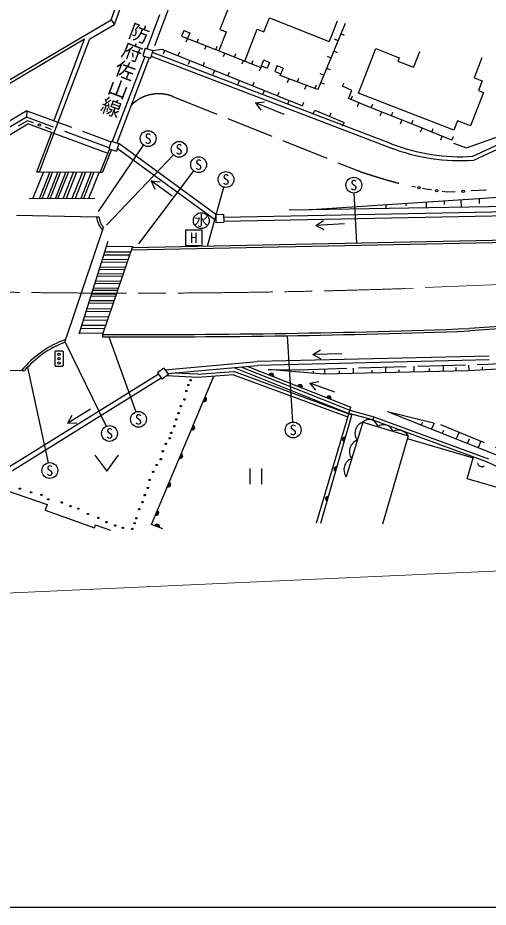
# Model space of a CAD drawing. Units: millimetres, scale not verified. Extents: x 40000 to 680000, y 20000 to 380000.
# Drawn here: x 204679 to 264162, y 205000 to 317410 of the extents above; entities that cross this region are included whole.
import ezdxf
from ezdxf.enums import TextEntityAlignment as Align

# ---------------------------------------------------------------- set-up
doc = ezdxf.new("R2010")
doc.units = ezdxf.units.MM
doc.header["$LTSCALE"] = 1000
doc.linetypes.add('CHAIN', pattern=[18.5, 12, -1.5, 3.5, -1.5])
doc.linetypes.add('DASHED', pattern=[7.5, 6, -1.5])
for name, color, linetype, lineweight in [('M-BGD', 7, 'Continuous', 25), ('M-BGD-EXST', 7, 'Continuous', 25), ('M-BMK', 2, 'CHAIN', 13), ('M-STR-HTXT', 7, 'Continuous', 13), ('M-STR-STRC', 7, 'Continuous', 25), ('M-TTL-BAND', 7, 'Continuous', 25)]:
    doc.layers.add(name, color=color, linetype=linetype, lineweight=lineweight)
doc.layers.add('M-BMK-HTXT', color=7, linetype='Continuous')
doc.styles.add('@ＭＳ ゴシック', font='')
doc.styles.add('ＭＳ ゴシック', font='')
doc.styles.get('@ＭＳ ゴシック').set_extended_font_data('@MS Gothic')
doc.styles.get('ＭＳ ゴシック').set_extended_font_data('MS Gothic')

msp = doc.modelspace()

# ---------------------------------------------------------------- linework, layer by layer
at = {"layer": 'M-BGD', "linetype": 'DASHED'}
for p, q in [((216484, 317159), (219891, 326518)), ((216891, 316566), (220449, 326338)), ((225235, 324790), (220989, 313498)), ((224091, 319474), (221752, 313255)), ((224273, 307465), (247540, 298134)), ((216238, 300970), (205768, 304834)), ((205833, 305665), (216481, 301734)), ((261404, 300984), (265655, 302498)), ((259783, 301581), (261404, 300984)), ((264118, 273643), (274732, 274312)), ((240281, 272932), (264118, 273643)), ((236332, 272968), (240281, 272932)), ((246666, 267802), (249689, 266974)), ((251424, 267665), (258112, 265993)), ((249552, 266598), (246551, 267417)), ((258112, 265993), (269248, 261439))]:
    msp.add_line(p, q, dxfattribs=at)
at = {"layer": 'M-BGD'}
for p, q in [((231989, 320420), (230223, 315949)), ((199024, 306894), (216484, 317159)), ((216484, 317159), (216891, 316566)), ((235801, 315636), (236496, 317395)), ((236496, 317395), (244048, 314411)), ((213770, 314731), (216891, 316566)), ((230223, 315949), (231064, 315616)), ((233367, 311934), (234961, 315968)), ((234961, 315968), (235801, 315636)), ((245061, 316976), (244048, 314411)), ((246086, 316676), (244281, 312322)), ((198796, 306247), (213129, 314764)), ((209271, 304460), (213129, 314764)), ((225695, 315821), (225386, 315083)), ((225386, 315083), (226124, 314775)), ((225695, 315821), (226433, 315513)), ((226124, 314775), (225942, 314309)), ((226433, 315513), (226124, 314775)), ((226124, 314775), (230838, 312926)), ((230113, 313210), (231064, 315616)), ((246005, 315176), (245544, 315367)), ((209251, 302803), (213770, 314731)), ((227367, 314287), (227536, 314739)), ((228481, 313850), (228298, 313385)), ((229723, 313363), (229893, 313815)), ((245184, 314499), (244722, 314690)), ((220736, 312529), (216631, 301768)), ((220800, 313558), (220496, 312605)), ((220496, 312605), (221449, 312302)), ((220800, 313558), (221752, 313255)), ((221752, 313255), (221449, 312302)), ((221538, 312580), (252159, 300866)), ((221690, 313058), (251898, 301501)), ((221752, 313255), (222897, 313460)), ((222897, 313460), (228106, 311356)), ((223101, 312838), (223288, 313302)), ((224962, 312626), (225150, 313089)), ((230838, 312926), (230655, 312461)), ((230838, 312926), (235395, 311139)), ((232080, 312439), (232250, 312891)), ((244281, 312322), (243819, 312514)), ((245103, 312999), (244641, 313190)), ((247754, 307893), (249939, 313519)), ((249939, 313519), (252921, 312360)), ((255485, 313122), (254719, 311149)), ((221309, 312347), (217203, 301585)), ((226244, 311569), (226431, 312032)), ((228106, 311356), (228293, 311820)), ((233194, 312002), (233012, 311537)), ((234281, 311576), (234451, 312028)), ((235395, 311139), (235789, 312080)), ((235789, 312080), (236527, 311772)), ((236527, 311772), (236219, 311034)), ((244281, 312322), (242627, 308332)), ((252921, 312360), (252748, 311914)), ((252748, 311914), (254719, 311149)), ((263370, 312359), (262384, 309824)), ((228106, 311356), (234393, 308817)), ((229388, 310299), (229575, 310763)), ((231249, 310087), (231437, 310550)), ((235395, 311139), (235213, 310673)), ((235480, 311342), (236219, 311034)), ((237491, 311369), (237183, 310631)), ((237183, 310631), (237921, 310323)), ((237491, 311369), (238230, 311061)), ((237848, 310127), (237921, 310323)), ((238230, 311061), (237921, 310323)), ((243379, 310146), (242917, 310337)), ((244201, 310822), (243739, 311014)), ((232531, 309030), (232718, 309493)), ((234393, 308817), (234580, 309281)), ((242259, 308470), (237848, 310127)), ((238789, 309228), (238968, 309706)), ((240054, 309299), (240229, 309767)), ((243449, 309009), (242987, 309200)), ((245743, 308754), (245954, 309207)), ((262384, 309824), (263394, 309432)), ((263394, 309432), (262922, 308217)), ((234393, 308817), (240680, 306278)), ((235675, 307760), (235862, 308224)), ((237536, 307547), (237724, 308011)), ((240994, 308399), (241174, 308878)), ((242259, 308470), (242435, 308938)), ((242627, 308332), (242259, 308470)), ((246931, 308200), (245743, 308754)), ((246508, 307197), (246931, 308200)), ((262922, 308217), (263550, 307973)), ((238818, 306490), (239005, 306954)), ((249381, 306042), (246508, 307197)), ((246831, 307067), (247018, 307531)), ((259814, 303207), (247754, 307893)), ((263550, 307973), (261903, 303734)), ((240680, 306278), (240867, 306741)), ((247631, 306206), (247818, 306670)), ((249381, 306042), (249567, 306506)), ((254480, 303992), (249381, 306042)), ((205833, 305665), (187230, 294701)), ((205768, 304834), (187459, 293907)), ((205833, 305665), (205768, 304834)), ((242047, 305288), (242244, 305748)), ((242244, 305748), (245954, 304158)), ((244099, 304953), (244296, 305412)), ((250503, 305052), (250690, 305516)), ((251930, 305017), (252117, 305481)), ((187690, 293114), (205960, 304017)), ((205901, 304393), (204737, 303707)), ((206660, 304121), (205901, 304393)), ((215996, 300314), (205960, 304017)), ((208937, 303302), (208178, 303575)), ((245757, 303698), (245954, 304158)), ((253053, 304027), (253239, 304491)), ((254480, 303992), (254666, 304456)), ((259578, 301942), (254480, 303992)), ((260266, 304370), (259814, 303207)), ((261903, 303734), (260266, 304370)), ((207090, 297944), (208971, 302909)), ((207410, 297943), (209251, 302803)), ((255602, 303002), (255789, 303466)), ((257029, 302967), (257216, 303431)), ((258152, 301977), (258338, 302441)), ((259578, 301942), (259765, 302406)), ((216505, 301808), (216201, 300855)), ((216505, 301808), (217458, 301504)), ((217458, 301504), (217154, 300551)), ((229700, 292551), (217458, 301504)), ((262228, 299911), (265947, 301655)), ((216259, 300837), (215086, 297901)), ((216545, 300745), (215408, 297900)), ((216201, 300855), (217154, 300551)), ((229731, 291785), (217266, 300901)), ((262361, 299419), (265969, 301113)), ((207090, 297944), (207410, 297943)), ((215086, 297901), (215408, 297900)), ((241192, 293128), (322983, 298566)), ((256291, 295767), (255844, 295850)), ((256970, 295668), (256291, 295767)), ((321948, 294520), (238988, 293090)), ((259007, 295370), (258328, 295469)), ((260001, 295419), (259007, 295370)), ((262981, 295569), (261987, 295519)), ((263956, 295635), (262981, 295569)), ((263073, 293931), (263042, 294581)), ((321991, 293962), (230716, 292177)), ((322007, 293462), (230737, 291677)), ((251205, 293794), (251221, 293301)), ((253806, 293638), (253809, 293967)), ((256301, 294132), (256331, 293389)), ((258635, 293794), (258614, 294286)), ((260698, 294425), (260734, 293465)), ((214645, 292273), (214946, 292267)), ((229700, 292551), (230699, 292592)), ((229700, 292551), (229741, 291552)), ((230699, 292592), (230740, 291593)), ((229741, 291552), (230740, 291593)), ((215510, 290935), (215402, 290615)), ((219027, 288073), (282980, 289361)), ((219130, 288375), (282974, 289661)), ((321114, 282139), (261809, 278131)), ((321131, 281840), (261824, 277831)), ((210718, 276757), (210594, 276390)), ((215394, 277396), (215393, 277096)), ((264264, 274661), (234964, 273970)), ((223293, 272915), (234964, 273970)), ((223651, 272446), (234993, 273470)), ((231988, 273199), (246551, 267417)), ((232871, 273279), (246666, 267802)), ((233747, 273358), (246780, 268187)), ((264287, 274162), (234993, 273470)), ((251153, 273256), (251163, 272545)), ((254739, 273364), (254750, 272629)), ((258462, 273475), (258474, 272716)), ((260063, 273210), (260070, 272753)), ((274727, 273571), (261628, 272790)), ((261681, 273490), (261691, 272793)), ((263407, 273233), (263412, 272896)), ((203641, 260688), (222442, 272382)), ((205151, 272830), (205532, 272817)), ((221593, 253379), (229485, 272112)), ((223131, 273127), (222336, 272520)), ((222336, 272520), (222943, 271725)), ((223738, 272332), (222943, 271725)), ((223131, 273127), (223738, 272332)), ((227422, 271954), (223510, 272158)), ((227417, 272355), (224391, 272513)), ((227417, 272355), (232016, 272707)), ((231960, 272302), (227422, 271954)), ((231960, 272302), (246415, 266959)), ((246931, 267194), (232016, 272707)), ((243341, 272363), (236332, 272968)), ((242014, 272763), (242015, 272477)), ((261628, 272790), (243341, 272363)), ((243472, 273027), (243475, 272366)), ((245311, 272810), (245313, 272409)), ((247099, 273135), (247102, 272451)), ((249461, 272854), (249466, 272506)), ((252853, 272925), (252858, 272585)), ((256695, 273067), (256701, 272675)), ((204006, 260209), (222808, 271902)), ((242430, 253566), (246780, 268187)), ((251424, 267665), (268892, 260692)), ((242999, 253542), (246931, 267194)), ((249689, 266974), (249552, 266598)), ((249552, 266598), (264048, 261309)), ((249689, 266974), (264205, 261677)), ((248288, 266303), (246201, 259401)), ((248288, 266303), (254028, 264595)), ((255843, 266309), (255695, 265960)), ((257311, 266193), (256993, 265442)), ((254028, 264595), (250778, 253424)), ((253926, 264246), (262271, 261801)), ((258500, 265265), (258346, 264902)), ((260471, 265028), (260118, 264194)), ((261749, 264150), (261529, 263631)), ((263239, 263896), (262895, 263085)), ((261492, 259144), (262271, 261801)), ((264048, 261309), (270296, 258241)), ((269040, 256932), (261492, 259144)), ((203130, 257724), (208380, 255881)), ((208380, 255881), (208129, 255166)), ((208129, 255166), (214386, 252968)), ((214386, 252968), (214498, 253289)), ((216451, 252603), (214498, 253289)), ((223016, 252810), (221593, 253379))]:
    msp.add_line(p, q, dxfattribs=at)
for centre in [(207419, 303848), (255397, 295933), (257649, 295569), (260994, 295469)]:
    msp.add_circle(centre, 150, dxfattribs=at)
at = {"layer": 'M-BGD', "linetype": 'DASHED'}
for centre in [(226247, 270991), (226531, 271596), (225997, 270244), (225748, 269176), (225286, 268323), (224717, 266650), (225001, 267433), (224468, 265797), (223898, 264267), (224076, 264943), (223400, 263555), (223009, 262630), (222226, 260887), (222760, 261634), (221799, 260033), (221337, 259001), (204935, 257898), (206359, 257436), (221123, 258005), (207675, 257116), (208529, 256546), (220732, 257080), (210237, 256155), (211339, 255692), (212336, 255372), (220020, 255301), (220447, 256191), (213545, 254696), (214862, 254198), (219665, 254163), (215893, 253665), (216996, 253238), (217957, 252953), (219451, 253522), (219167, 252811)]:
    msp.add_circle(centre, 80, dxfattribs=at)
for centre, radius, start, end in [((222490, 302899), 4902, 68.66882, 134.89465), ((267790, 354898), 60268, 250.36626, 255.67431)]:
    msp.add_arc(centre, radius, start, end, dxfattribs=at)
at = {"layer": 'M-BGD'}
for centre, radius, start, end in [((260576, 323529), 23676, 248.49917, 274.00182), ((260576, 323529), 24176, 248.50505, 274.23593), ((217165, 292422), 2524, 183.38633, 225.69899), ((217165, 292422), 2224, 183.9811, 221.93032), ((220736, 1406756), 1129672, 269.72901, 272.08441), ((220736, 1406756), 1129372, 269.72901, 272.08417), ((215122, 264602), 12928, 109.92003, 140.47196), ((215122, 264602), 12628, 111.01488, 139.41637), ((236741, 272170), 300, 338.35905, 158.35905), ((236741, 272170), 150, 338.35905, 158.35905), ((240366, 270731), 300, 338.35905, 158.35905), ((240366, 270731), 150, 338.35905, 158.35905), ((228261, 269206), 300, 247.15334, 67.15334), ((228261, 269206), 150, 247.15334, 67.15334), ((243992, 269293), 300, 338.35905, 158.35905), ((243992, 269293), 150, 338.35905, 158.35905), ((249094, 265510), 1130, 11.40703, 135.45532), ((226747, 265612), 300, 247.15334, 67.15334), ((226747, 265612), 150, 247.15334, 67.15334), ((248805, 264891), 1504, 110.11291, 216.23588), ((250951, 264754), 1234, 19.44649, 127.41585), ((252747, 263789), 1514, 32.17385, 114.68849), ((246044, 264116), 300, 73.93172, 253.93172), ((246044, 264116), 150, 73.93172, 253.93172), ((248109, 262590), 1504, 110.11291, 216.23588), ((225233, 262018), 300, 247.15334, 67.15334), ((225233, 262018), 150, 247.15334, 67.15334), ((247414, 260290), 1504, 110.11291, 216.23588), ((263341, 261223), 544, 188.22645, 302.7935), ((244965, 260368), 300, 73.93172, 253.93172), ((244965, 260368), 150, 73.93172, 253.93172), ((223718, 258424), 300, 247.15334, 67.15334), ((223718, 258424), 150, 247.15334, 67.15334), ((243885, 256621), 300, 73.93172, 253.93172), ((243885, 256621), 150, 73.93172, 253.93172), ((222204, 254830), 300, 247.15334, 67.15334), ((222204, 254830), 150, 247.15334, 67.15334), ((222304, 253095), 300, 338.19859, 158.19859), ((222304, 253095), 150, 338.19859, 158.19859)]:
    msp.add_arc(centre, radius, start, end, dxfattribs=at)
at = {"layer": 'M-BGD-EXST'}
for p, q in [((234721, 306650), (235865, 306807)), ((238352, 305168), (234721, 306650)), ((234721, 306650), (235429, 305737)), ((214866, 292922), (220592, 301316)), ((215887, 291210), (224383, 300071)), ((220003, 288839), (226943, 298051)), ((224200, 294869), (221533, 296795)), ((221533, 296795), (222681, 296678)), ((221533, 296795), (222005, 295742)), ((228664, 288567), (230734, 296009)), ((254950, 296016), (254503, 296098)), ((247549, 288947), (247218, 295266)), ((242353, 291164), (243316, 291802)), ((245983, 291387), (242353, 291164)), ((242353, 291164), (243386, 290649)), ((225941, 290602), (227941, 290602)), ((225941, 288602), (225941, 290602)), ((227941, 290602), (227941, 288602)), ((227941, 288602), (225941, 288602)), ((216206, 277093), (219601, 267597)), ((238735, 277227), (239434, 266320)), ((210663, 276416), (215844, 265777)), ((241991, 274843), (242975, 275447)), ((209400, 275239), (209500, 275339)), ((209400, 273439), (209400, 275239)), ((209500, 275339), (210300, 275339)), ((210300, 275339), (210400, 275239)), ((210400, 275239), (210400, 273439)), ((245647, 274942), (241991, 274843)), ((241991, 274843), (243007, 274293)), ((205895, 273223), (208513, 261162)), ((209500, 273339), (209400, 273439)), ((210300, 273339), (209500, 273339)), ((210400, 273439), (210300, 273339)), ((241596, 271237), (242732, 271442)), ((244757, 270101), (241596, 271237)), ((241596, 271237), (242342, 270356)), ((213885, 267952), (210995, 266174)), ((210995, 266174), (211545, 267190)), ((210995, 266174), (212150, 266207)), ((214434, 262119), (215934, 260119)), ((215934, 260119), (217434, 262119)), ((234022, 260452), (234022, 258452)), ((235522, 258452), (235522, 260452))]:
    msp.add_line(p, q, dxfattribs=at)
for centre, radius in [((221156, 302143), 1000), ((225075, 300792), 1000), ((227544, 298849), 1000), ((231002, 296972), 1000), ((247165, 296264), 1000), ((227880, 291776), 1000), ((209900, 274889), 150), ((209900, 274339), 150), ((209900, 273789), 150), ((219937, 266656), 1000), ((216282, 264878), 1000), ((239498, 265322), 1000), ((208725, 260185), 1000)]:
    msp.add_circle(centre, radius, dxfattribs=at)
at = {"layer": 'M-BMK'}
msp.add_line((268184, 283821), (253529, 283186), dxfattribs=at)
msp.add_arc((219124, 1301640), 1019035, 267.20509, 271.93483, dxfattribs=at)
at = {"layer": 'M-STR-HTXT'}
msp.add_line((555871, 260541), (200364, 244556), dxfattribs=at)
at = {"layer": 'M-STR-STRC'}
for p, q in [((207921, 297940), (206599, 294614)), ((208730, 297936), (207408, 294610)), ((207410, 297943), (215086, 297901)), ((209090, 297934), (207768, 294608)), ((209739, 297930), (208416, 294604)), ((210094, 297928), (208772, 294602)), ((210756, 297925), (209434, 294599)), ((211074, 297923), (209752, 294597)), ((211728, 297920), (210406, 294593)), ((212106, 297917), (210784, 294591)), ((212850, 297913), (211527, 294587)), ((213251, 297911), (211929, 294585)), ((213966, 297907), (212644, 294581)), ((214306, 297906), (212984, 294580)), ((214949, 297902), (213627, 294576)), ((206114, 294617), (214432, 294572)), ((204518, 292452), (214645, 292273)), ((215402, 290615), (210718, 276757)), ((216084, 289124), (212395, 277415)), ((219176, 288512), (215394, 277396)), ((215680, 287840), (218938, 287810)), ((215901, 288542), (219176, 288512)), ((215381, 286891), (218615, 286862)), ((215560, 287461), (218809, 287431)), ((214984, 285632), (218186, 285603)), ((215081, 285940), (218291, 285911)), ((215275, 286556), (218501, 286527)), ((214715, 284778), (217896, 284749)), ((214813, 285088), (218001, 285059)), ((214245, 283285), (217388, 283257)), ((214424, 283853), (217581, 283824)), ((214521, 284162), (217687, 284133)), ((213925, 282270), (217043, 282241)), ((214006, 282528), (217131, 282500)), ((214156, 283003), (217292, 282975)), ((213640, 281366), (216735, 281338)), ((213745, 281698), (216848, 281670)), ((213312, 280324), (216381, 280296)), ((213420, 280666), (216497, 280638)), ((212964, 279218), (216005, 279190)), ((213098, 279645), (216150, 279617)), ((212635, 278175), (215650, 278148)), ((212762, 278577), (215787, 278550)), ((212448, 277580), (215448, 277553)), ((195590, 273153), (205151, 272830))]:
    msp.add_line(p, q, dxfattribs=at)
at = {"layer": 'M-TTL-BAND'}
msp.add_line((40000, 205000), (579000, 205000), dxfattribs=at)

# ---------------------------------------------------------------- texts
at = {"layer": 'M-BGD-EXST', "style": 'ＭＳ ゴシック'}
for s, p in [('S', (221156, 302143)), ('S', (225075, 300792)), ('S', (227544, 298849)), ('S', (231002, 296972)), ('S', (247165, 296264)), ('水', (227880, 291776)), ('H', (226941, 289602)), ('S', (219937, 266656)), ('S', (216282, 264878)), ('S', (239498, 265322)), ('S', (208725, 260185))]:
    msp.add_text(s, height=1320, dxfattribs=at).set_placement(p, align=Align.MIDDLE_CENTER)
at = {"layer": 'M-BMK-HTXT', "style": '@ＭＳ ゴシック'}
msp.add_text('防府佐山線', height=1833, rotation=249.246, dxfattribs=at).set_placement((216881, 311312), align=Align.BOTTOM_CENTER)

doc.saveas('drawing.dxf')
